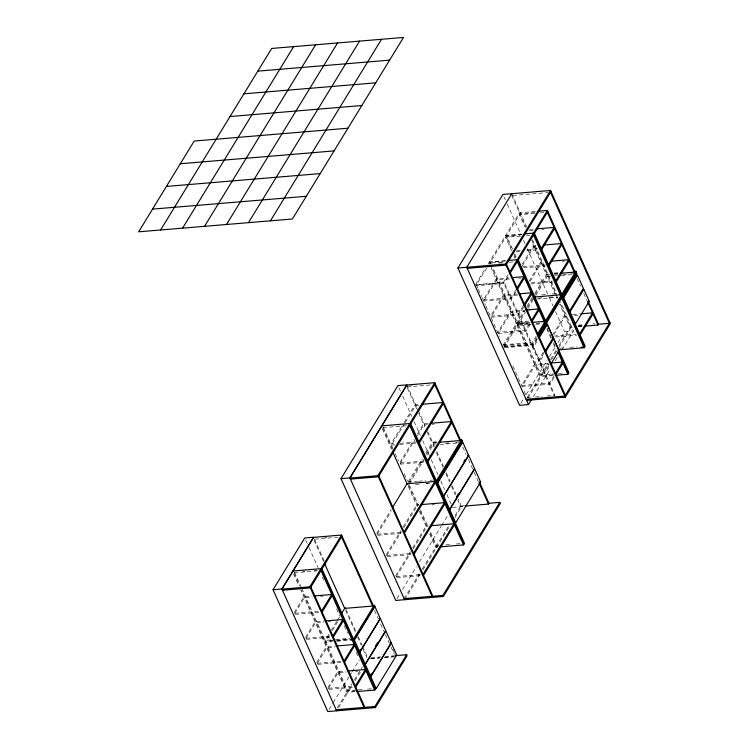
<?xml version="1.0" encoding="UTF-8"?>
<svg xmlns="http://www.w3.org/2000/svg" width="749" height="749" viewBox="0 0 749 749"><rect width="100%" height="100%" fill="white"/><g stroke="black" fill="none" stroke-linecap="round" stroke-linejoin="round"><path stroke-width="0.56" stroke-dasharray="3.75 2.81" d="M475.456 284.704L485.109 268.919M488.133 263.985L519.46 212.772L536.911 211.321M486.803 268.02L475.933 285.781L503.843 283.45L508.674 275.557M401.717 426.424L390.922 444.063L395.575 443.68M404.114 422.502L414.918 404.853L419.562 404.469M404.6 423.578L391.409 445.14L394.892 444.85M405.2 422.595L415.395 405.93L418.888 405.64M484.285 300.162L496.578 280.06L510.537 278.9M294.291 612.373L303.813 596.822L311.949 596.138M294.778 613.45L304.291 597.899L312.436 597.215M476.617 284.611L503.356 282.373L508.187 274.48M400.069 462.114L413.869 439.569M417.465 433.68L423.466 423.878L428.119 423.494M423.897 461.056L399.47 463.088L399.957 464.165L414.955 439.663M417.352 435.74L423.943 424.955L427.436 424.664M522.353 264.079L533.485 245.897L536.967 245.606M522.25 266.12L533.962 246.973L537.454 246.683M515.808 290.06L511.118 297.709L483.208 300.04L496.091 278.984L508.889 277.916M515.705 292.091L511.604 298.785L483.695 301.117M305.536 637.38L315.048 621.829L324.354 621.052M306.023 638.457L315.535 622.906L323.671 622.222M529.028 281.193L540.741 262.047L544.233 261.757M530.095 281.315L541.227 263.124L543.549 262.927M376.691 533.316L391.25 509.526M408.13 481.935L422.155 459.025M425.807 453.042L432.51 442.088L437.163 441.704M377.178 534.393L391.128 511.595M409.226 482.019L423.241 459.109M426.293 454.119L432.997 443.165L436.489 442.874M409.104 484.088L423.728 460.186M426.78 455.205L433.484 444.241L435.806 444.045M523.064 306.21L518.383 313.868L490.473 316.19L503.356 295.134L517.306 293.973M523.551 307.287L518.86 314.945L490.951 317.267L503.834 296.211L517.793 295.05M502.822 345.607L524.525 310.133L510.612 311.294L497.729 332.35L525.639 330.019L529.74 323.315M526.931 306.201L532.951 296.37M534.758 293.402L546.836 273.675L549.157 273.479M503.908 345.701L525.012 311.209L511.099 312.37L498.216 333.427L526.126 331.095L530.226 324.392M527.418 307.277L533.438 297.447M535.245 294.488L547.322 274.752L549.644 274.555M503.787 347.761L525.498 312.286M527.905 308.354L533.915 298.523M535.732 295.565L547.8 275.829L550.131 275.632M328.858 634.281L324.626 641.21L352.536 638.878M331.283 630.33L336.732 621.427M337.331 620.434L339.756 616.483M329.345 635.358L325.113 642.286L332.088 641.706M332.369 630.415L337.818 621.511M316.771 662.378L326.283 646.836L335.589 646.059M317.258 663.464L326.77 647.913L334.906 647.23M386.241 554.55L400.799 530.76M403.224 526.8L416.566 504.985L418.897 504.798M386.727 555.627L401.277 531.837M403.711 527.876L417.053 506.062M477.853 288.112L476.439 284.966L504.349 282.635L531.228 342.462L530.732 343.276L503.356 282.373M503.983 345.514L531.893 343.182L536.115 336.273M546.854 396.024L555 395.35L532.202 344.615L531.696 345.429L554.503 396.165M536.602 337.35L532.38 344.259L503.309 346.684M504.957 347.667L532.857 345.336L537.089 338.426M537.211 339.222L532.427 347.049L533.588 346.956L537.183 341.076M395.734 575.672L410.283 551.882M412.718 547.912L426.059 526.107L428.381 525.91M328.015 687.385L337.527 671.844L345.663 671.16M396.212 576.749L410.77 552.959M413.195 548.989L426.546 527.184M328.493 688.462L338.005 672.92L346.15 672.237M552.322 335.271L564.615 315.17L566.946 314.983M553.97 334.438L565.102 316.247L568.594 315.956M543.128 352.376L538.344 360.213L539.505 360.11L533.588 346.956M544.186 352.414L538.793 361.224L539.963 361.13L544.149 354.277M329.008 709.556L332.659 703.583M333.268 702.59L349.118 676.693M349.727 675.701L351.553 672.714M352.161 671.713L359.473 659.766M396.979 598.47L400.003 593.526M402.428 589.566L416.35 566.796M419.384 561.853L441.18 526.219M441.788 525.227L447.846 515.331M520.817 403.327L523.86 398.356M526.294 394.377L546.976 360.578M549.41 356.599L555.496 346.656M557.93 342.686L564.615 331.741L573.472 331.011L560.57 302.315M337.378 707.739L351.993 683.846M354.436 679.858L362.357 666.91M404.132 598.638L419.271 573.893M422.296 568.94L448.342 526.388M454.999 515.499L461.056 505.603L464.549 505.303M527.305 397.326L547.987 363.518M550.421 359.548L556.722 349.249M558.932 345.626L571.103 325.74M338.464 707.824L351.871 685.915M354.914 680.935L361.009 670.982M404.619 599.715L420.358 573.977M422.782 570.017L450.037 525.48M454.877 517.559L461.543 506.68L458.201 499.255M527.792 398.402L548.474 364.594M551.517 359.623L558.202 348.688M558.81 347.695L571.59 326.817M548.961 365.362L544.177 373.189L545.338 373.096L549.532 366.242M533.325 396.624L550.356 368.789M555.215 360.831L557.649 356.852M561.909 349.895L573.472 331.011M554.194 375.483L549.513 383.142L521.604 385.473L534.486 364.417L548.446 363.246M554.101 377.524L550 384.218L522.09 386.55L534.973 365.493L548.923 364.323M512.887 195.508L548.231 192.559M535.067 212.585L519.946 213.849L489.322 263.91L493.975 263.517M534.561 213.409L519.45 214.663L525.105 227.265M540.375 212.922L543.868 212.632M529.712 229.447L534.365 229.063M529.037 230.626L533.681 230.233M541.827 229.559L544.149 229.363M521.856 234.109L505.584 235.467L512.194 250.185M521.679 234.465L506.567 235.729L512.7 249.37M506.062 236.544L520.021 235.373M520.686 236.094L505.566 237.358L511.698 250.999M526.5 235.607L529.983 235.317M516.829 250.512L520.312 250.222M527.296 249.632L538.924 248.668M516.145 251.683L520.798 251.299M526.613 250.812L538.241 249.838M505.612 260.652L489.331 262.01L489.818 263.086L504.938 261.832M505.435 261.017L490.323 262.272L492.205 266.475M498.619 263.133L504.433 262.646M509.086 262.262L513.739 261.869M562.162 261.382L564.484 261.186M522.924 266.756L545.019 264.912M523.411 267.833L545.506 265.989M553.811 273.095L558.464 272.702M549.822 274.2L546.33 274.49L531.715 241.955M554.475 273.816L557.968 273.525M554.297 274.171L557.78 273.881M518.673 278.216L520.995 278.019M554.775 275.248L558.267 274.958M562.92 274.565L566.413 274.274M571.056 273.891L574.549 273.6M550.787 276.353L547.304 276.643L555.852 295.668M561.254 275.482L571.721 274.611M531.35 282.813L552.275 281.072M530.666 283.993L552.762 282.148M541.593 294.872L547.407 294.385M552.06 294.001L557.874 293.514M538.568 298.13L543.222 297.746M549.036 297.259L554.85 296.773M536.911 299.048L557.836 297.297M526.219 311.107L529.702 310.816M572.76 314.496L579.735 313.915M574.408 315.469L579.052 315.086M528.831 321.124L517.203 322.098L492.673 267.524M516.707 322.913L529.496 321.845M530.161 322.566L516.201 323.737L491.204 268.105M517.194 323.989L529.983 322.922M529.805 323.278L518.177 324.251L540.975 374.987L553.764 373.92M517.671 325.066L530.47 323.999M536.284 323.521L544.42 322.838M531.125 324.72L517.175 325.89L539.973 376.616L553.932 375.455M535.778 324.336L541.593 323.849M577.938 325.169L583.64 324.701M592.768 323.933L595.043 323.746M578.584 325.89L582.235 325.59M578.425 326.246L581.842 325.965M572.423 327.182L570.101 327.379L559.653 304.122M578.247 326.695L582.891 326.311M554.054 336.039L576.15 334.194M555.702 337.013L576.636 335.271M503.319 344.793L531.228 342.462M504.292 346.946L532.202 344.615M559.54 348.238L565.355 347.751M570.008 347.367L576.983 346.787M409.675 385.894L411.997 385.707M558.417 373.526L564.231 373.039M406.847 386.905L431.265 384.874M553.268 374.734L540.469 375.801L490.764 265.193M527.09 397.672L530.582 397.382M535.226 396.998L542.21 396.418M383.02 427.66L407.437 425.619M432.089 424.28L434.411 424.084M400.228 443.296L417.67 441.835M399.545 444.466L415.826 443.108M436.667 442.519L432.014 442.902L427.267 432.342M445.112 443.268L449.765 442.884M455.579 442.397L460.232 442.013M439.963 444.475L457.405 443.024M399.957 464.165L424.374 462.133M408.018 482.113L417.324 481.335M418.485 481.242L425.469 480.661M430.113 480.268L432.445 480.081M426.115 483.274L428.437 483.077M415.47 484.509L421.284 484.023M425.938 483.629L431.752 483.142M432.173 504.807L434.495 504.611M462.882 506.221L460.56 506.418L457.705 500.07M452.686 507.41L463.818 506.483M324.598 537.576L326.92 537.379M314.795 539.168L339.213 537.127M377.253 534.215L404.001 531.977M377.739 535.292L402.157 533.251M438.895 545.431L436.564 545.628L430.385 531.874M445.87 544.851L451.684 544.364M456.338 543.98L460.981 543.587M438.39 546.246L436.068 546.442L429.832 532.576M437.893 547.07L435.562 547.257L428.849 532.324M386.793 555.449L413.542 553.221M387.28 556.526L411.697 554.485M302.858 571.3L305.18 571.103M314.486 570.326L316.808 570.129M294.217 572.798L317.473 570.85M396.287 576.571L423.035 574.333M396.773 577.648L420.03 575.7M320.572 596.541L322.903 596.344M294.863 613.244L318.119 611.306M295.349 614.32L319.767 612.279M328.324 621.839L330.646 621.642M306.107 638.251L332.846 636.023M306.584 639.328L331.011 637.287M330.936 639.908L325.122 640.395L302.184 589.341M335.589 639.515L349.549 638.354M332.584 640.882L325.609 641.472L347.761 690.765L357.067 689.988M337.237 640.498L352.358 639.234M336.741 641.313L351.852 640.058M371.261 657.669L380.632 656.882M384.939 656.527L394.583 655.721M370.83 658.474L380.127 657.697M384.78 657.313L394.086 656.536M317.342 663.258L344.091 661.03M370.605 658.839L379.724 658.081M384.284 657.697L394.545 656.845M317.829 664.335L342.246 662.294M355.447 671.46L357.779 671.273M328.577 688.265L355.326 686.037M329.064 689.342L353.481 687.301M358.228 689.895L362.881 689.501M367.534 689.117L372.187 688.724M355.401 690.906L347.264 691.58L301.678 590.156M354.904 691.72L346.759 692.394L300.724 589.959M577.114 278.544L580.438 285.94M583.761 293.336L587.085 300.742M511.764 193.71L526.603 226.722M532.333 239.474L556.75 293.805M511.745 195.601L526.098 227.546M531.743 240.092L557.687 297.812M560.552 304.197L570.598 326.564M556.329 296.726L557.275 298.842M503.871 196.575L506.736 202.96M507.213 204.028L521.089 234.896M523.476 240.214L525.395 244.474M527.305 248.724L548.83 296.623M549.307 297.69L553.136 306.201M555.524 311.528L564.615 331.741M514.582 253.565L516.473 257.768M514.086 254.388L515.967 258.583M547.219 328.118L551.489 337.621M553.633 342.583L556.245 348.191M514.057 256.252L514.994 258.349M546.714 328.933L550.992 338.445M553.371 343.725L556.217 350.073M531.893 343.182L532.857 345.336M539.963 361.13L545.338 373.096M478.321 289.161L481.626 296.51M482.094 297.559L485.399 304.909M485.867 305.957L499.546 336.395M512.84 365.971L521.866 386.053M524.244 391.334L526.613 396.624M462.788 446.966L466.121 454.362M468.5 459.652L473.724 471.29M474.201 472.347L478.48 481.869M406.801 384.874L417.792 409.338M418.27 410.396L425.863 427.295M427.745 431.471L434.429 446.357M436.789 451.6L443.464 466.458M446.31 472.778L450.121 481.27M452.022 485.492L455.832 493.966M407.325 387.963L416.819 409.094M418.719 413.326L424.889 427.061M432.978 445.056L433.933 447.172M436.311 452.462L442.968 467.273M445.814 473.621L449.625 482.084M451.525 486.316L455.326 494.78M398.899 387.729L400.809 391.961M402.709 396.202L411.753 416.322M414.131 421.621L420.32 435.394M422.698 440.684L429.364 455.514M431.265 459.755L437.931 474.576M440.787 480.933L444.597 489.406M446.975 494.705L451.263 504.236M383.329 427.173L392.832 448.305M395.2 453.594L398.524 460.981M404.226 473.668L407.55 481.064M409.469 485.324L418.494 505.425M420.404 509.657L428.007 526.584M382.833 427.997L392.429 449.344M408.252 484.556L418.326 506.961M420.236 511.23L427.51 527.399M382.336 428.821L391.446 449.091M408.233 486.438L417.343 506.717M419.262 510.987L426.93 528.054M392.916 649.327L394.33 652.473M374.509 610.295L378.282 618.683M380.632 623.926L384.874 633.364M385.351 634.412L389.124 642.801M391.006 647.005L394.302 654.345M314.533 539.346L324.167 560.776M345.954 609.246L355.944 631.491M358.331 636.79L362.179 645.366M362.61 646.321L367.375 656.91M314.112 540.329L323.671 561.6M345.654 610.519L355.55 632.549M357.442 636.744L361.215 645.132M363.096 649.327L366.87 657.716M305.686 540.085L308.541 546.433M309.019 547.5L318.063 567.62M322.342 577.151L323.774 580.325M336.619 608.928L339.952 616.343M344.24 625.874L347.573 633.289M356.14 652.351L358.518 657.65M294.535 572.32L301.707 588.274M294.029 573.135L299.787 585.943M293.533 573.959L298.804 585.699"/><path stroke-width="1.12" d="M160.614 229.98L271.69 48.451L403.486 37.45L292.41 218.989L138.649 231.816L194.188 141.046L347.948 128.219M182.587 228.145L293.655 46.616M204.552 226.32L315.619 44.781M226.516 224.485L337.584 42.946M248.481 222.65L359.548 41.12M270.445 220.815L381.522 39.285M531.5 399.601L528.457 404.572L519.6 405.312L457.901 268.011L502.916 194.45L550.524 190.471L610.351 323.587L565.336 397.148L526.575 400.387M511.764 193.71L466.749 267.281L528.457 404.572M273.048 589.744L304.731 537.96L313.578 537.22L281.896 589.004L273.048 589.744L327.79 711.55L375.399 707.58L407.082 655.796L406.604 654.72L396.343 655.572M341.02 478.648L397.953 385.613L406.801 384.874L349.877 477.909L341.02 478.648L395.762 600.455L443.38 596.476L500.304 503.44L499.817 502.364L488.423 503.319M282.944 589.407L282.448 590.231L310.358 587.899L342.04 536.115M457.901 268.011L505.519 264.041L550.524 190.471M551.011 191.547L505.996 265.118L467.236 268.357M341.553 535.039L313.644 537.37L281.961 589.154L309.871 586.823L341.553 535.039L373.114 605.248L372.609 606.063L344.699 608.394L324.626 563.725M434.776 382.683L406.866 385.014L349.942 478.049L377.852 475.718L434.776 382.683L460.42 439.757L459.923 440.581L438.989 442.322M435.253 383.76L378.329 476.804L350.42 479.126M509.395 272.514L547.369 210.441L574.745 271.344L574.24 272.159L560.289 273.329M509.882 273.591L547.856 211.518M418.831 441.741L442.828 402.531L421.893 404.273M419.318 442.818L443.305 403.608M516.389 289.095L524 276.653L512.372 277.626M541.246 248.471L554.129 227.415L536.687 228.866M517.456 289.217L524.487 277.729M541.733 249.548L554.616 228.492M321.611 611.015L331.723 594.491L314.271 595.951M322.098 612.092L332.2 595.567M392.467 507.541L407.025 483.751L434.935 481.42L404.001 531.977M427.379 460.766L451.375 421.556L431.602 423.204M427.866 461.843L451.853 422.633M523.654 305.255L531.266 292.812L519.637 293.777M548.511 264.622L561.394 243.565L543.952 245.026M524.721 305.367L531.743 293.889M548.989 265.698L561.872 244.642M341.572 613.515L345.205 607.579M332.846 636.023L342.958 619.498L325.515 620.958M333.333 637.099L343.445 620.575M531.5 320.45L538.522 308.963L525.732 310.03M555.767 280.781L568.65 259.716L551.208 261.176M531.977 321.527L539.008 310.039M556.254 281.858L569.137 260.792M435.431 480.605L435.927 479.791L410.77 423.794M404.479 533.054L435.412 482.496M436.592 480.512L461.59 439.663L462.554 441.816L437.566 482.665L436.592 480.512L434.27 480.699M437.079 481.588L462.067 440.74M436.395 482.759L436.901 481.944M450.552 460.045L452.377 457.059M437.725 482.805L462.667 442.05L468.574 455.214L443.642 495.969L442.481 496.072L436.564 482.908L437.725 482.805L443.642 495.969M532.483 322.379L544.111 321.405L545.113 319.767L518.233 259.94M534.777 296.988L560.364 294.853L561.357 293.224L534.477 233.398M537.323 334.307L575.906 271.25L576.87 273.404L538.297 336.46M537.81 335.383L576.393 272.327M352.536 638.878L353.032 638.064L321.967 568.931M353.013 639.955L353.519 639.14M354.389 638.129L353.182 640.105L354.343 640.011L374.865 606.465L380.239 618.431L359.717 651.976L358.556 652.07M539.008 336.282L546.199 324.542L547.36 324.439L553.277 337.602L544.785 351.44M354.183 639.861L374.753 606.231L374.275 605.155L353.697 638.785L354.183 639.861L351.852 640.058M538.98 338.145L547.36 324.439M577.488 275.201L576.327 275.295L562.555 297.802L563.716 297.709L577.488 275.201L583.405 288.365L568.922 311.987L570.092 311.884L583.864 289.376L589.238 301.341L575.466 323.849L574.305 323.952M463.874 461.515L465.092 459.53M443.745 496.213L468.687 455.458L474.604 468.612L449.662 509.376L448.501 509.47L442.584 496.306L443.745 496.213L449.662 509.376M344.091 661.03L354.193 644.505L336.75 645.966M344.568 662.107L354.68 645.582M413.542 553.221L444.475 502.663L421.219 504.601M414.028 554.297L444.962 503.74M360.475 649.346L358.668 652.313L359.829 652.21L380.352 618.674L385.726 630.639L365.203 664.176L364.042 664.279M456.516 496.784L458.341 493.806M545.347 352.32L553.736 338.623L559.11 350.588L550.73 364.286M449.774 509.61L474.707 468.855L480.624 482.019L455.682 522.774L454.521 522.868L448.604 509.704L449.774 509.61L455.682 522.774M375.614 645.769L377.43 642.811M364.154 664.513L365.315 664.419L385.838 630.873L391.212 642.839L370.689 676.384L369.529 676.478M423.035 574.333L453.969 523.776L430.712 525.714M355.326 686.037L365.437 669.512L347.995 670.973M423.522 575.41L454.456 524.852M355.812 687.114L365.915 670.589M371.448 673.763L369.632 676.721L370.802 676.619L391.315 643.082L396.698 655.047L376.176 688.584L375.015 688.687M555.374 373.573L562.396 362.085L550.768 363.059M579.642 333.904L592.525 312.848L580.896 313.812M555.852 374.65L562.883 363.162M580.129 334.981L593.011 313.925M357.226 691.524L374.669 690.072L375.67 688.434M395.247 656.442L395.753 655.618M440.215 546.873L463.472 544.935L464.474 543.297L454.016 520.021M465.204 506.024L488.47 504.086L488.966 503.272L479.931 483.171M556.254 375.258L567.882 374.294L568.884 372.656L546.555 322.978M558.548 349.877L584.126 347.742L585.128 346.104L574.68 322.856M585.222 326.115L598.011 325.047L598.507 324.233L588.536 302.034M336.151 709.734L374.921 706.504L406.604 654.72M404.132 598.638L442.893 595.399L499.817 502.364M609.864 322.51L564.849 396.071L526.088 399.311M257.806 71.136L389.602 60.145M243.921 93.831L375.717 82.83M230.037 116.526L361.833 105.525M180.303 163.741L334.063 150.905M166.418 186.435L320.179 173.599M152.534 209.121L306.294 196.294M538.072 211.218L547.369 210.441M524.188 233.913L533.485 233.136L560.861 294.039M507.944 260.465L517.241 259.688L544.617 320.591M573.584 271.447L575.906 271.25M582.694 289.479L583.864 289.376M559.7 294.132L562.022 293.945L562.986 296.098M588.077 301.444L589.238 301.341M568.472 310.966L569.633 310.872L563.716 297.709M597.964 324.28L609.368 323.325L550.515 192.371M552.116 337.696L553.277 337.602M552.565 338.717L553.736 338.623M581.14 347.218L584.623 346.927L562.302 297.25M557.949 350.682L559.11 350.588M381.868 425.863L409.778 423.531L463.977 544.111M459.259 439.86L461.59 439.663M461.496 442.153L462.667 442.05M467.413 455.317L468.574 455.214M467.526 455.551L468.687 455.458M479.463 482.113L480.624 482.019M293.074 571L320.984 568.669L375.174 689.249M373.704 606.568L374.865 606.465M379.078 618.534L380.239 618.431M379.191 618.768L380.352 618.674M390.051 642.942L391.212 642.839M390.154 643.176L391.315 643.082M395.538 655.141L396.698 655.047M575.709 273.497L576.664 275.613M547.36 212.342L574.24 272.159M587.562 301.8L598.011 325.047M570.092 311.884L575.466 323.849M533.475 235.027L560.364 294.853M561.329 297.007L584.126 347.742M545.778 320.488L546.742 322.641M545.581 322.744L546.536 324.851M558.408 351.281L568.379 373.47M517.231 261.579L544.111 321.405M545.085 323.559L546.03 325.675M557.911 352.096L567.882 374.294M506.502 264.303L565.355 395.257M505.519 264.041L565.336 397.148M434.757 384.583L459.923 440.581M478.957 482.927L488.47 504.086M409.769 425.423L463.472 544.935M392.888 452.293L407.269 484.303M442.893 595.399L443.38 596.476M378.835 475.98L432.538 595.492L432.042 596.307L377.852 475.718M349.877 477.909L404.619 599.715M341.544 536.93L372.609 606.063M354.343 640.011L359.717 651.976M359.829 652.21L365.203 664.176M365.315 664.419L370.689 676.384M370.802 676.619L376.176 688.584M320.965 570.56L374.669 690.072M374.921 706.504L375.399 707.58M310.854 587.085L364.566 706.588L364.061 707.402L309.871 586.823M281.896 589.004L336.638 710.81"/></g></svg>
